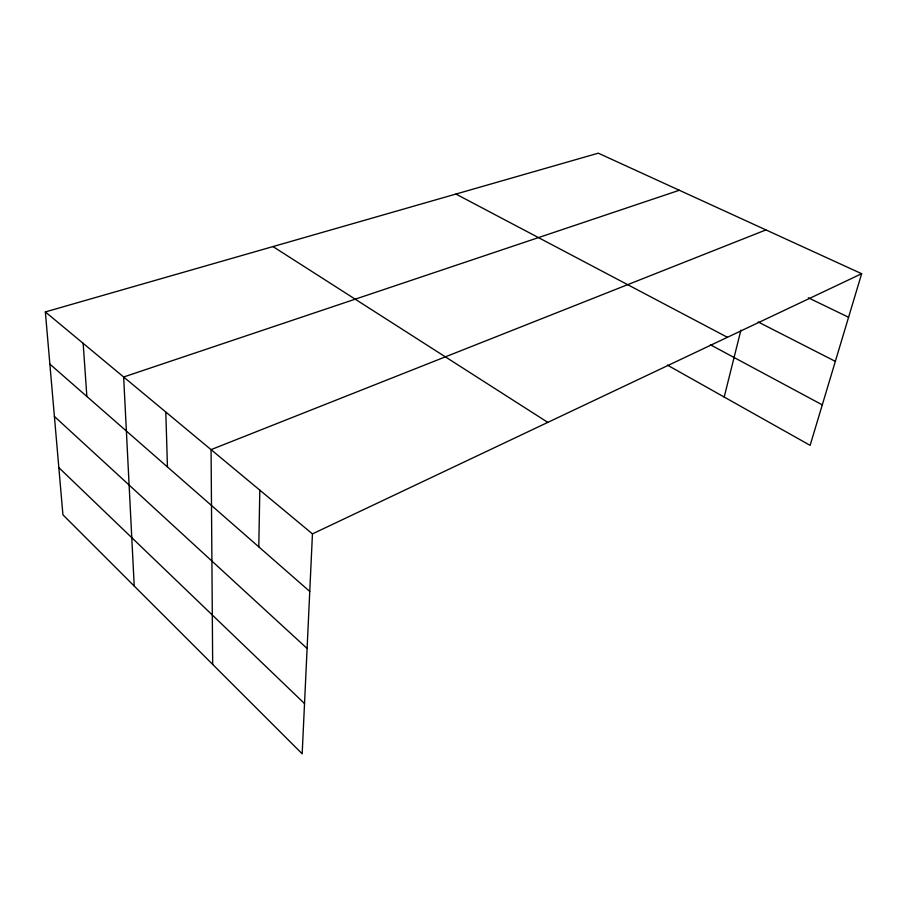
<?xml version="1.0" encoding="UTF-8"?>
<svg xmlns="http://www.w3.org/2000/svg" width="907" height="907" viewBox="0 0 907 907"><rect width="100%" height="100%" fill="white"/><g stroke="black" fill="none" stroke-linecap="round" stroke-linejoin="round"><path stroke-width="1.36" d="M258.79 546.853L259.81 490.131M45.35 311.929L312.45 533.883L302.178 753.819L62.923 514.813L45.35 311.929L598.28 153.181L861.65 273.71L810.132 445.348L667.359 365.09M724.194 397.039L740.906 330.137M312.45 533.883L861.65 273.71M765.939 229.913L211.07 449.634L212.68 664.4M679.32 190.266L123.647 376.995L134.225 586.035M808.352 297.813L848.578 317.269M758.173 321.985L835.347 361.36M455.938 194.053L727.414 337.302M710.419 344.796L822.286 404.873M272.984 246.579L547.805 422.39M49.874 364.115L309.763 591.443M54.409 416.449L307.099 648.471M58.842 467.615L304.525 703.571M83.161 343.345L86.857 396.461M165.8 412.016L167.455 466.969"/></g></svg>
